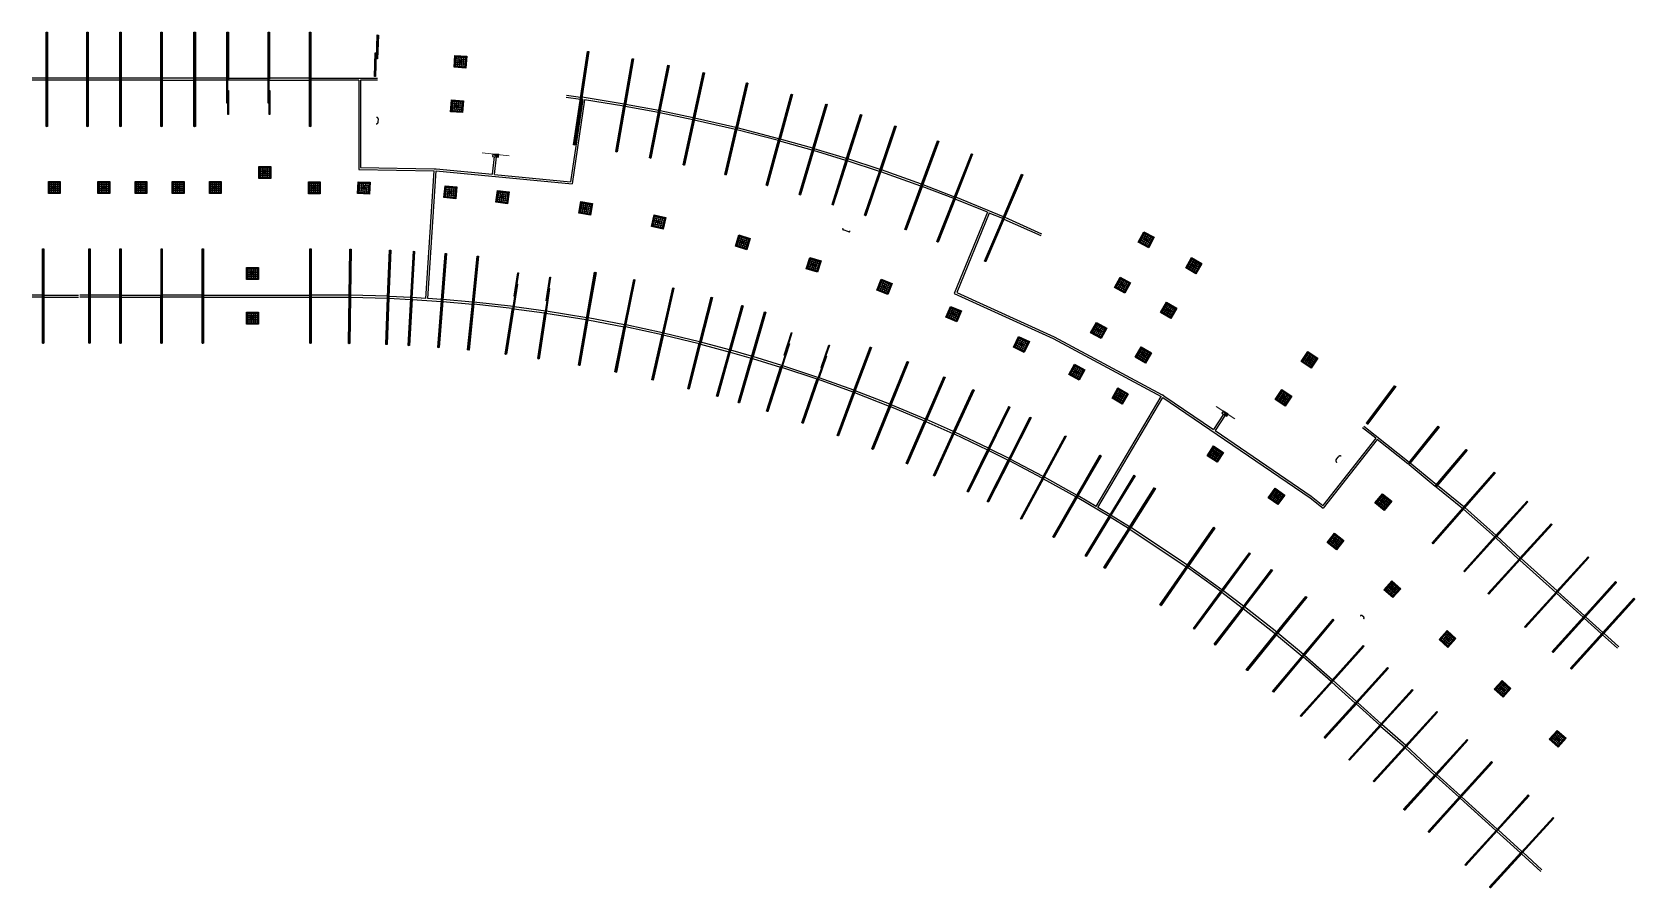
# Model space of a CAD drawing. Header units: millimetres. Extents: x -54 to 81, y -27 to 20.
# Drawn here: x 0.3 to 81.2, y -26.6 to 16.6 of the extents above; entities that cross this region are included whole.
import ezdxf

# ---------------------------------------------------------------- set-up
doc = ezdxf.new("R2010")
doc.units = ezdxf.units.MM
doc.linetypes.add('DASHED2', pattern=[9.525, 6.35, -3.175])
doc.layers.add('divisória', color=252, linetype='Continuous', lineweight=5)
doc.layers.add('ELE_CIRCUITOS', color=2, linetype='Continuous', lineweight=5)
for name, color, linetype in [('ELE_ELETROCALHA', 3, 'Continuous'), ('ELE_ELETRODUTO PISO', 4, 'DASHED2'), ('ELE_QUADROS', 4, 'Continuous'), ('IEL - CAIXA PVC 4x2', 2, 'Continuous'), ('IEL - LUMINARIA NOVA', 3, 'Continuous'), ('LUMINÁRIAS', 2, 'Continuous')]:
    doc.layers.add(name, color=color, linetype=linetype)
doc.layers.get('ELE_CIRCUITOS').off()

# ---------------------------------------------------------------- blocks, each defined once
blk = doc.blocks.new('T12-2440mm')
at = {"layer": 'LUMINÁRIAS'}
h = blk.add_hatch(dxfattribs=at)
h.set_pattern_fill('NET3', color=256, scale=0.01, style=0)
h.set_pattern_definition([(0, (0.075615, 1.19948), (0, 0.03175), []), (60, (0.075615, 1.19948), (-0.02749630657, 0.015875), []), (120, (0.075615, 1.19948), (-0.02749630657, -0.015875), [])])
h.paths.add_polyline_path([(1900.45, 792.136), (1898.08, 792.136), (1898.08, 792.205), (1900.45, 792.205)])
blk.add_lwpolyline([(1900.45, 792.136), (1898.08, 792.136), (1898.08, 792.205), (1900.45, 792.205)], close=True, dxfattribs=at)
blk = doc.blocks.new('T8-2440mm')
at = {"layer": 'LUMINÁRIAS'}
h = blk.add_hatch(color=256, dxfattribs=at)
h.paths.add_polyline_path([(1900.45, 792.405), (1898.08, 792.405), (1898.08, 792.462), (1900.45, 792.462)])
h.paths.add_polyline_path([(1900.44, 792.416), (1898.09, 792.416), (1898.09, 792.451), (1900.44, 792.451)], flags=16)
for points in [[(1900.45, 792.405), (1898.08, 792.405), (1898.08, 792.462), (1900.45, 792.462)], [(1900.44, 792.416), (1898.09, 792.416), (1898.09, 792.451), (1900.44, 792.451)]]:
    blk.add_lwpolyline(points, close=True, dxfattribs=at)
blk = doc.blocks.new('IEL - LUM 4x16W CIRC NOR ATR')
at = {"layer": 'IEL - LUMINARIA NOVA', "color": 5}
for p, q in [((-0.3, 0.3), (0.3, 0.3)), ((-0.3, -0.3), (-0.3, 0.3)), ((-0.28, 0.28), (0.28, 0.28)), ((-0.28, -0.28), (-0.28, 0.28)), ((0.28, 0.28), (0.28, -0.28)), ((0.3, 0.3), (0.3, -0.3)), ((0.3, -0.3), (-0.3, -0.3)), ((0.28, -0.28), (-0.28, -0.28))]:
    blk.add_line(p, q, dxfattribs=at)
at = {"layer": 'IEL - LUMINARIA NOVA', "color": 4}
for p, q in [((-0.28, 0.233), (0.28, 0.233)), ((-0.28, 0.14), (0.28, 0.14)), ((-0.28, 0.047), (0.28, 0.047)), ((-0.233, 0.28), (-0.233, -0.28)), ((-0.14, 0.28), (-0.14, -0.28)), ((-0.047, 0.28), (-0.047, -0.28)), ((0.047, 0.28), (0.047, -0.28)), ((0.14, 0.28), (0.14, -0.28)), ((0.233, 0.28), (0.233, -0.28)), ((-0.28, -0.047), (0.28, -0.047)), ((-0.28, -0.14), (0.28, -0.14)), ((-0.28, -0.233), (0.28, -0.233))]:
    blk.add_line(p, q, dxfattribs=at)
blk = doc.blocks.new('IEL - CAIXA 4x2')
at = {"layer": 'IEL - CAIXA PVC 4x2', "color": 3}
for p, q in [((-0.025, 0.1125), (-0.025, -0.0375)), ((0.075, 0.1125), (-0.025, 0.1125)), ((-0.025, -0.0375), (0.075, 0.1125)), ((-0.025, 0.1125), (0.075, -0.0375)), ((0.075, -0.0375), (0.075, 0.1125)), ((-0.025, -0.0375), (0.075, -0.0375))]:
    blk.add_line(p, q, dxfattribs=at)
blk = doc.blocks.new('T5-1200mm')
at = {"layer": 'LUMINÁRIAS'}
blk.add_lwpolyline([(1898.086, 792.634), (1899.286, 792.634), (1899.286, 792.604), (1898.086, 792.604)], close=True, dxfattribs=at)
blk = doc.blocks.new('QDC')
at = {"layer": 'ELE_QUADROS'}
blk.add_hatch(color=10, dxfattribs=at).paths.add_polyline_path([(0, 24), (60, 0), (60, 24)])
for p, q in [((0, 24), (60, 0)), ((0, 24), (0, 0)), ((60, 24), (0, 24)), ((0, 0), (60, 0)), ((60, 0), (60, 24))]:
    blk.add_line(p, q, dxfattribs=at)
blk = doc.blocks.new('T8-1200mm')
at = {"layer": 'LUMINÁRIAS'}
h = blk.add_hatch(color=256, dxfattribs=at)
h.paths.add_polyline_path([(1871.435, 792.116), (1871.435, 790.916), (1871.378, 790.916), (1871.378, 792.116)])
h.paths.add_polyline_path([(1871.424, 792.106), (1871.424, 790.926), (1871.389, 790.926), (1871.389, 792.106)], flags=16)
for points in [[(1871.435, 792.116), (1871.435, 790.916), (1871.378, 790.916), (1871.378, 792.116)], [(1871.424, 792.106), (1871.424, 790.926), (1871.389, 790.926), (1871.389, 792.106)]]:
    blk.add_lwpolyline(points, close=True, dxfattribs=at)

msp = doc.modelspace()

# ---------------------------------------------------------------- linework, layer by layer
at = {"layer": 'divisória'}
for p, q in [((22.973, 10.54), (24.347, 10.399)), ((60.03, -2.26), (60.973, -2.87))]:
    msp.add_line(p, q, dxfattribs=at)
at = {"layer": 'ELE_ELETROCALHA'}
for p, q in [((0.97, 14.31), (0.255, 14.31)), ((0.97, 14.21), (0.255, 14.21)), ((3.012, 14.31), (1.04, 14.31)), ((3.012, 14.21), (1.04, 14.21)), ((4.679, 14.31), (3.081, 14.31)), ((4.679, 14.21), (3.081, 14.21)), ((6.762, 14.31), (4.748, 14.31)), ((6.762, 14.21), (4.748, 14.21)), ((8.429, 14.31), (6.831, 14.31)), ((6.831, 14.21), (8.429, 14.21)), ((10.095, 14.31), (8.498, 14.31)), ((10.092, 14.21), (8.498, 14.21)), ((12.176, 14.21), (10.122, 14.21)), ((10.165, 14.31), (12.179, 14.31)), ((12.206, 14.21), (14.262, 14.21)), ((14.262, 14.31), (12.248, 14.31)), ((14.331, 14.31), (17.7, 14.31)), ((16.742, 14.21), (14.331, 14.21)), ((16.742, 14.21), (16.742, 9.71)), ((17.697, 14.21), (16.842, 14.21)), ((16.842, 14.21), (16.842, 9.808)), ((27.221, 13.356), (27.934, 13.259)), ((27.235, 13.455), (27.948, 13.358)), ((28.052, 13.241), (27.431, 9.088)), ((28.15, 13.225), (27.516, 8.978)), ((28.052, 13.241), (28.002, 13.249)), ((30.144, 13.002), (28.017, 13.348)), ((30.126, 12.903), (28.15, 13.225)), ((31.893, 12.676), (30.212, 12.99)), ((31.873, 12.578), (30.195, 12.891)), ((33.613, 12.217), (31.941, 12.564)), ((33.635, 12.315), (31.961, 12.663)), ((35.759, 11.721), (33.681, 12.202)), ((35.782, 11.819), (33.702, 12.3)), ((37.928, 11.16), (35.826, 11.705)), ((37.955, 11.257), (35.849, 11.802)), ((39.638, 10.677), (37.995, 11.142)), ((39.666, 10.773), (38.021, 11.238)), ((41.34, 10.164), (39.704, 10.658)), ((41.37, 10.259), (39.732, 10.754)), ((16.742, 9.71), (20.548, 9.643)), ((16.842, 9.808), (20.554, 9.743)), ((20.554, 9.743), (20.654, 9.737)), ((20.654, 9.737), (23.496, 9.465)), ((23.496, 9.465), (23.598, 10.355)), ((23.596, 9.455), (23.698, 10.345)), ((43.028, 9.608), (41.406, 10.143)), ((43.061, 9.703), (41.437, 10.238)), ((20.129, 3.202), (20.548, 9.643)), ((20.229, 3.195), (20.648, 9.637)), ((20.648, 9.637), (27.516, 8.978)), ((23.596, 9.455), (27.431, 9.088)), ((45.124, 8.87), (43.094, 9.586)), ((45.158, 8.964), (43.126, 9.681)), ((45.224, 8.94), (46.821, 8.331)), ((46.785, 8.238), (45.189, 8.846)), ((48.48, 7.545), (46.849, 8.213)), ((49.292, 7.321), (46.886, 8.306)), ((48.48, 7.545), (46.803, 3.447)), ((48.573, 7.507), (46.932, 3.498)), ((49.252, 7.229), (48.573, 7.507)), ((49.355, 7.294), (51.218, 6.463)), ((49.316, 7.202), (51.176, 6.373)), ((0.783, 3.37), (0.255, 3.37)), ((0.783, 3.27), (0.255, 3.27)), ((0.852, 3.37), (2.595, 3.37)), ((0.852, 3.27), (2.595, 3.27)), ((4.679, 3.37), (2.665, 3.37)), ((4.679, 3.27), (2.665, 3.27)), ((4.748, 3.37), (6.768, 3.37)), ((4.748, 3.27), (6.762, 3.27)), ((8.845, 3.37), (6.825, 3.37)), ((8.845, 3.27), (6.831, 3.27)), ((8.915, 3.37), (14.271, 3.37)), ((8.915, 3.27), (14.271, 3.27)), ((16.262, 3.358), (14.341, 3.37)), ((14.341, 3.27), (16.26, 3.258)), ((16.33, 3.256), (18.202, 3.206)), ((18.206, 3.306), (16.331, 3.356)), ((19.371, 3.25), (18.275, 3.295)), ((20.129, 3.202), (19.434, 3.247)), ((46.803, 3.447), (51.801, 1.177)), ((46.932, 3.498), (51.845, 1.267)), ((18.271, 3.204), (19.365, 3.15)), ((19.435, 3.147), (20.916, 3.05)), ((20.923, 3.15), (20.229, 3.195)), ((20.985, 3.045), (22.481, 2.917)), ((22.491, 3.016), (20.993, 3.145)), ((24.498, 2.692), (22.55, 2.91)), ((24.556, 2.786), (22.56, 3.009)), ((24.567, 2.681), (26.126, 2.468)), ((26.182, 2.562), (24.585, 2.78)), ((26.194, 2.458), (28.234, 2.128)), ((28.252, 2.227), (26.211, 2.557)), ((28.303, 2.116), (30.143, 1.772)), ((30.169, 1.869), (28.32, 2.215)), ((32.058, 1.358), (30.211, 1.759)), ((32.08, 1.456), (30.225, 1.858)), ((33.929, 0.904), (32.113, 1.345)), ((33.953, 1.001), (32.136, 1.444)), ((33.996, 0.887), (35.435, 0.503)), ((35.456, 0.601), (34.021, 0.984)), ((51.801, 1.177), (57.256, -1.751)), ((51.845, 1.267), (57.308, -1.665)), ((35.49, 0.487), (36.55, 0.186)), ((36.578, 0.282), (35.523, 0.582)), ((36.617, 0.167), (38.037, -0.265)), ((38.108, -0.182), (36.645, 0.263)), ((39.88, -0.876), (38.103, -0.286)), ((38.136, -0.192), (39.953, -0.795)), ((41.742, -1.436), (39.981, -0.805)), ((41.707, -1.53), (39.946, -0.899)), ((41.721, -1.493), (41.707, -1.53)), ((41.728, -1.474), (41.742, -1.436)), ((41.772, -1.554), (43.519, -2.233)), ((43.556, -2.14), (41.807, -1.461)), ((43.583, -2.259), (45.31, -2.983)), ((45.35, -2.892), (43.621, -2.166)), ((53.962, -7.296), (57.256, -1.751)), ((54.048, -7.347), (57.342, -1.802)), ((57.393, -1.716), (57.308, -1.665)), ((57.342, -1.802), (64.771, -6.856)), ((57.393, -1.716), (59.894, -3.418)), ((45.374, -3.011), (46.731, -3.611)), ((46.773, -3.52), (45.413, -2.919)), ((60.398, -2.641), (59.894, -3.418)), ((60.482, -2.695), (59.977, -3.474)), ((46.794, -3.64), (48.486, -4.443)), ((48.53, -4.354), (46.836, -3.549)), ((59.977, -3.474), (64.831, -6.776)), ((68.08, -3.859), (65.408, -7.249)), ((68.159, -3.921), (65.423, -7.391)), ((68.08, -3.859), (67.415, -3.334)), ((67.475, -3.254), (69.773, -5.066)), ((69.71, -5.144), (68.159, -3.921)), ((48.548, -4.474), (49.528, -4.965)), ((49.573, -4.876), (48.592, -4.384)), ((51.252, -5.871), (49.59, -4.996)), ((51.299, -5.784), (49.635, -4.907)), ((69.764, -5.188), (69.71, -5.144)), ((69.764, -5.188), (71.078, -6.277)), ((71.143, -6.201), (69.827, -5.11)), ((52.945, -6.81), (51.303, -5.898)), ((51.35, -5.81), (52.995, -6.723)), ((71.131, -6.322), (71.078, -6.277)), ((72.467, -7.397), (71.131, -6.322)), ((72.533, -7.321), (71.196, -6.245)), ((54.621, -7.803), (53.005, -6.844)), ((53.962, -7.296), (53.055, -6.757)), ((64.771, -6.856), (65.423, -7.391)), ((64.831, -6.776), (65.408, -7.249)), ((54.672, -7.718), (54.048, -7.347)), ((55.606, -8.413), (54.67, -7.833)), ((55.66, -8.328), (54.722, -7.748)), ((72.509, -7.435), (74.089, -8.832)), ((74.156, -8.758), (72.575, -7.359)), ((55.665, -8.45), (58.519, -10.345)), ((58.576, -10.263), (55.718, -8.365)), ((75.307, -9.97), (74.132, -8.87)), ((74.199, -8.796), (75.374, -9.896)), ((60.261, -11.591), (58.576, -10.385)), ((60.321, -11.511), (58.633, -10.302)), ((75.35, -10.008), (77.172, -11.635)), ((77.239, -11.561), (75.417, -9.934)), ((60.307, -11.625), (61.347, -12.408)), ((61.409, -12.329), (60.367, -11.545)), ((77.214, -11.674), (78.556, -12.891)), ((78.623, -12.817), (77.281, -11.6)), ((61.393, -12.443), (63.02, -13.728)), ((63.083, -13.65), (61.454, -12.363)), ((79.484, -13.73), (78.607, -12.937)), ((79.551, -13.656), (78.675, -12.863)), ((64.434, -14.771), (63.137, -13.694)), ((79.602, -13.702), (80.353, -14.384)), ((63.074, -13.771), (64.369, -14.847)), ((79.535, -13.776), (80.286, -14.458)), ((65.831, -16.126), (64.413, -14.884)), ((64.478, -14.807), (65.898, -16.051)), ((67.043, -17.22), (65.874, -16.163)), ((65.941, -16.089), (67.114, -17.15)), ((67.094, -17.266), (68.283, -18.344)), ((68.35, -18.269), (67.157, -17.188)), ((68.326, -18.381), (69.529, -19.436, 0)), ((69.596, -19.362, 0), (68.393, -18.307)), ((71.129, -20.786), (69.639, -19.4, 0)), ((69.571, -19.474, 0), (71.057, -20.857)), ((72.292, -21.976), (71.108, -20.903)), ((71.171, -20.825), (72.359, -21.902)), ((74.149, -23.659), (72.343, -22.022)), ((72.41, -21.948), (74.216, -23.585)), ((74.191, -23.697), (75.39, -24.783)), ((75.39, -24.783), (74.191, -23.697)), ((75.462, -24.713), (74.258, -23.623)), ((76.41, -25.723), (75.441, -24.83)), ((75.441, -24.83), (76.41, -25.723)), ((75.504, -24.752), (76.462, -25.635))]:
    msp.add_line(p, q, dxfattribs=at)
at = {"layer": 'ELE_ELETRODUTO PISO'}
for p, q in [((17.639, 12.334), (17.646, 12.334)), ((17.732, 12.111), (17.736, 12.241)), ((17.629, 12.014), (17.632, 12.014)), ((41.178, 6.728), (41.174, 6.718)), ((41.48, 6.565), (41.206, 6.655)), ((41.547, 6.606), (41.543, 6.596)), ((66.088, -4.933), (66.198, -4.787)), ((67.3, -12.823), (67.309, -12.813)), ((67.479, -12.891), (67.38, -12.807)), ((67.475, -12.973), (67.484, -12.962))]:
    msp.add_line(p, q, dxfattribs=at)
for centre, radius, start, end in [((17.646, 12.244), 0.09, 358.24247, 90), ((17.632, 12.114), 0.1, 270, 358.24247), ((41.222, 6.702), 0.05, 161.84354, 251.84354), ((41.496, 6.612), 0.05, 251.84354, 341.57726), ((66.278, -4.847), 0.1, 53.09177, 143.09177), ((66.168, -4.993), 0.1, 143.09177, 233.09177), ((67.348, -12.845), 0.05, 49.49186, 139.65835), ((67.446, -12.929), 0.05, 319.65835, 49.49186)]:
    msp.add_arc(centre, radius, start, end, dxfattribs=at)

# ---------------------------------------------------------------- block references
at = {"layer": 'ELE_CIRCUITOS', "rotation": 358.2424652777501}
for p in [(-1877.114, -717.856), (-1877.219, -718.754)]:
    msp.add_blockref('T8-1200mm', p, dxfattribs=at)
at = {"layer": 'ELE_QUADROS', "xscale": 0.005, "yscale": 0.005, "zscale": 0.005}
for p, rotation in [((23.499, 10.365), 354.1471900133585), ((60.31, -2.584), 327.1018353334369)]:
    msp.add_blockref('QDC', p, dxfattribs=dict(at, rotation=rotation))
at = {"layer": 'LUMINÁRIAS'}
for name, p, rotation in [('T12-2440mm', (793.175, -1883.81), 90), ('T12-2440mm', (795.217, -1883.81), 90), ('T12-2440mm', (796.884, -1883.81), 90), ('T12-2440mm', (798.967, -1883.81), 90), ('T12-2440mm', (800.634, -1883.81), 90), ('T12-2440mm', (802.3, -1883.81), 90), ('T12-2440mm', (804.384, -1883.81), 90), ('T12-2440mm', (806.467, -1883.81), 90), ('IEL - LUM 4x16W CIRC NOR ATR', (21.879, 15.14), 355.6061631944728), ('T12-2440mm', (531.074, -1980.961), 81.50524629046967), ('IEL - CAIXA 4x2', (21.844, 15.167), 265.6061631944728), ('T12-2440mm', (482.137, -1993.525), 80.04080618242408), ('T12-2440mm', (442.788, -2002.668), 78.86986796871764), ('T12-2440mm', (403.242, -2011.008), 77.69841800583919), ('T12-2440mm', (793.175, -1886.2), 90), ('T12-2440mm', (795.217, -1886.2), 90), ('T12-2440mm', (796.884, -1886.2), 90), ('T12-2440mm', (798.967, -1886.2), 90), ('T12-2440mm', (800.634, -1886.2), 90), ('T5-1200mm', (802.727, -1885.036), 90), ('T5-1200mm', (804.81, -1885.036), 90), ('T12-2440mm', (806.467, -1886.2), 90), ('T12-2440mm', (365.74, -2018.348), 76.57757830661713), ('T5-1200mm', (802.772, -1885.6), 90), ('T5-1200mm', (804.855, -1885.6), 90), ('IEL - LUM 4x16W CIRC NOR ATR', (21.707, 12.895), 355.6061631942735), ('IEL - CAIXA 4x2', (21.671, 12.923), 265.6061631942735), ('T12-2440mm', (530.721, -1983.325), 81.50524629046967), ('T12-2440mm', (303.657, -2028.314), 74.76848530955718), ('T12-2440mm', (263.787, -2033.784), 73.6018364027506), ('T12-2440mm', (481.724, -1995.879), 80.04080618242408), ('T12-2440mm', (442.326, -2005.013), 78.86986796871764), ('T12-2440mm', (402.733, -2013.343), 77.69841800583919), ('T12-2440mm', (223.44, -2038.472), 72.42465277793532), ('T12-2440mm', (365.185, -2020.672), 76.57757830661713), ('T12-2440mm', (183.199, -2042.323), 71.25296551486929), ('T12-2440mm', (303.029, -2030.62), 74.76848530955718), ('T12-2440mm', (263.112, -2036.077), 73.6018364027506), ('T12-2440mm', (132.802, -2045.973), 69.78835069441804), ('T12-2440mm', (222.718, -2040.75), 72.42465277793532), ('T12-2440mm', (92.426, -2047.968), 68.61666343131829), ('IEL - CAIXA 4x2', (11.967, 9.58), 270), ('IEL - LUM 4x16W CIRC NOR ATR', (14.505, 8.777), 359.9024750292775), ('IEL - LUM 4x16W CIRC NOR ATR', (17.005, 8.773), 357.1439789070192), ('T12-2440mm', (182.431, -2044.586), 71.25296551486929), ('T12-2440mm', (131.976, -2048.215), 69.78835069441804), ('T12-2440mm', (31.809, -2049.41), 66.85912870968914), ('IEL - CAIXA 4x2', (1.342, 8.825), 270), ('IEL - CAIXA 4x2', (3.842, 8.825), 270), ('IEL - CAIXA 4x2', (5.717, 8.825), 270), ('IEL - CAIXA 4x2', (7.592, 8.825), 270), ('IEL - CAIXA 4x2', (9.467, 8.825), 270), ('IEL - CAIXA 4x2', (14.468, 8.804), 267.9382423046253), ('IEL - CAIXA 4x2', (16.968, 8.799), 268.9350614756665), ('IEL - LUM 4x16W CIRC NOR ATR', (21.373, 8.555), 354.776741497859), ('IEL - CAIXA 4x2', (21.338, 8.583), 265.6061631947222), ('IEL - LUM 4x16W CIRC NOR ATR', (24.003, 8.315), 352.2561909474255), ('IEL - CAIXA 4x2', (23.969, 8.344), 262.9395172670528), ('IEL - LUM 4x16W CIRC NOR ATR', (28.198, 7.744), 349.4142057969299), ('T12-2440mm', (91.555, -2050.194), 68.61666343131829), ('IEL - CAIXA 4x2', (28.165, 7.775), 260.3434163727661), ('IEL - LUM 4x16W CIRC NOR ATR', (31.884, 7.056), 346.4074264451578), ('IEL - CAIXA 4x2', (31.852, 7.088), 258.1120017714232), ('T12-2440mm', (30.869, -2051.608), 66.85912870968914), ('IEL - LUM 4x16W CIRC NOR ATR', (56.5, 6.16), 331.8794444444408), ('T12-2440mm', (792.988, -1894.75), 90), ('T12-2440mm', (795.322, -1894.75), 90), ('T12-2440mm', (796.884, -1894.75), 90), ('T8-2440mm', (799.23, -1894.75), 90), ('T12-2440mm', (801.05, -1894.75), 90), ('T12-2440mm', (806.476, -1894.75), 90), ('T12-2440mm', (779.263, -1906.689), 89.12123263889389), ('IEL - LUM 4x16W CIRC NOR ATR', (36.136, 6.027), 342.4246527777429), ('IEL - CAIXA 4x2', (36.106, 6.061), 255.0550225216026), ('IEL - CAIXA 4x2', (56.478, 6.2), 241.8794444444408), ('T12-2440mm', (732.137, -1925.618), 87.65661781823903), ('T8-2440mm', (703.884, -1936.417), 86.77745652465936), ('T12-2440mm', (662.368, -1951.076), 85.51778480751993), ('T12-2440mm', (616.496, -1966.148), 84.13227126516314), ('IEL - LUM 4x16W CIRC NOR ATR', (39.708, 4.896), 342.6523241337752), ('IEL - CAIXA 4x2', (39.68, 4.931), 252.4246527777843), ('IEL - LUM 4x16W CIRC NOR ATR', (58.898, 4.854), 330.1219097222273), ('IEL - CAIXA 4x2', (58.878, 4.895), 240.1219097222272), ('IEL - CAIXA 4x2', (11.342, 4.482), 270), ('T5-1200mm', (515.84, -1994.109), 81.15197030010816), ('T5-1200mm', (534.865, -1989.971), 81.65171006868816), ('T12-2440mm', (480.252, -2004.299), 80.04100759428653), ('T8-2440mm', (431.027, -2015.597), 78.57749330474891), ('IEL - LUM 4x16W CIRC NOR ATR', (43.286, 3.778), 338.5233607159982), ('IEL - LUM 4x16W CIRC NOR ATR', (55.297, 3.867), 331.4211405266597), ('T12-2440mm', (792.988, -1897.14), 90), ('T12-2440mm', (795.322, -1897.14), 90), ('T12-2440mm', (796.884, -1897.14), 90), ('T12-2440mm', (798.967, -1897.14), 90), ('T12-2440mm', (801.05, -1897.14), 90), ('T12-2440mm', (806.476, -1897.14), 90), ('T12-2440mm', (779.226, -1909.079), 89.12123263889389), ('T12-2440mm', (732.039, -1928.006), 87.65661781823903), ('T5-1200mm', (515.798, -1994.673), 81.15197030010816), ('T5-1200mm', (534.828, -1990.535), 81.65171006868816), ('T8-2440mm', (386.37, -2024.707), 77.25787326414311), ('T12-2440mm', (330.826, -2034.267), 75.64502170662031), ('IEL - CAIXA 4x2', (43.26, 3.815), 249.7883506945181), ('IEL - CAIXA 4x2', (55.276, 3.907), 241.4211405266597), ('T12-2440mm', (703.487, -1938.788), 86.77745652477336), ('T12-2440mm', (662.181, -1953.458), 85.51778480751993), ('T12-2440mm', (616.252, -1968.525), 84.13227126516314), ('T12-2440mm', (514.966, -1996.956), 81.15197030003677), ('T12-2440mm', (534.015, -1992.825), 81.6517100695174), ('T12-2440mm', (290.985, -2040.27), 74.48279525638152), ('T12-2440mm', (260.679, -2044.278), 73.60127517141919), ('IEL - LUM 4x16W CIRC NOR ATR', (46.775, 2.406), 337.152048611017), ('IEL - CAIXA 4x2', (46.751, 2.443), 247.152048611017), ('IEL - LUM 4x16W CIRC NOR ATR', (57.625, 2.599), 330.1219097222238), ('IEL - CAIXA 4x2', (57.605, 2.639), 240.1219097222238), ('IEL - CAIXA 4x2', (11.342, 2.228), 270), ('T12-2440mm', (479.839, -2006.653), 80.04100759428653), ('T12-2440mm', (430.295, -2017.887), 78.5774933051566), ('IEL - LUM 4x16W CIRC NOR ATR', (54.099, 1.584), 331.1590331056389), ('IEL - CAIXA 4x2', (54.078, 1.624), 241.1590331056389), ('T8-2440mm', (385.843, -2027.038), 77.25787326395985), ('T12-2440mm', (330.233, -2036.582), 75.64502170662031), ('T5-1200mm', (220.584, -2049.05), 72.42465277771404), ('T5-1200mm', (220.711, -2048.499), 72.42465277771404), ('T5-1200mm', (170.14, -2053.11), 70.95996028192569), ('IEL - LUM 4x16W CIRC NOR ATR', (50.199, 0.876), 334.515746527765), ('IEL - CAIXA 4x2', (50.176, 0.914), 244.515746527765), ('T8-2440mm', (290.6, -2042.643), 74.48279525613859), ('T12-2440mm', (260.004, -2046.571), 73.60127517141919), ('T5-1200mm', (169.999, -2053.657), 70.95996028192569), ('T12-2440mm', (120.035, -2056.751), 69.5276841423088), ('T12-2440mm', (68.134, -2058.799), 68.03081597218755), ('IEL - LUM 4x16W CIRC NOR ATR', (56.352, 0.343), 330.1219097222451), ('IEL - CAIXA 4x2', (56.332, 0.384), 240.1219097222451), ('IEL - LUM 4x16W CIRC NOR ATR', (64.739, 0.101), 325.7280729166531), ('IEL - CAIXA 4x2', (64.723, 0.143), 235.7280729166531), ('T12-2440mm', (219.415, -2051.18), 72.42465277789114), ('T12-2440mm', (17.352, -2059.507), 66.56620102725581), ('IEL - LUM 4x16W CIRC NOR ATR', (52.991, -0.527), 331.3930914030676), ('IEL - CAIXA 4x2', (52.97, -0.487), 241.3930914030675), ('T12-2440mm', (168.776, -2055.756), 70.9599602823041), ('T12-2440mm', (119.2, -2058.99), 69.5276841423088), ('T12-2440mm', (-23.274, -2059.132), 65.39451388879344), ('IEL - LUM 4x16W CIRC NOR ATR', (55.18, -1.72), 330.1219097222471), ('IEL - LUM 4x16W CIRC NOR ATR', (63.429, -1.821), 325.7280729167226), ('T12-2440mm', (-439.296, -1996.427), 53.07774228783284), ('T12-2440mm', (67.24, -2061.015), 68.03081597218755), ('T12-2440mm', (-74.021, -2057.505), 63.93027628635237), ('IEL - CAIXA 4x2', (55.16, -1.68), 240.1219097222471), ('IEL - CAIXA 4x2', (63.412, -1.78), 235.7280729167227), ('T12-2440mm', (16.401, -2061.7), 66.56620102725581), ('T12-2440mm', (-104.466, -2055.905), 63.0511209832793), ('T12-2440mm', (-24.269, -2061.305), 65.39451388879344), ('T8-2440mm', (-154.876, -2052.328), 61.58679447751719), ('T12-2440mm', (-507.655, -1979.154), 51.04175373937377), ('T12-2440mm', (-75.071, -2059.652), 63.93027628635237), ('T12-2440mm', (-205.655, -2047.201), 60.12190972224001), ('IEL - LUM 4x16W CIRC NOR ATR', (59.986, -4.655), 326.6068402777749), ('IEL - CAIXA 4x2', (59.968, -4.613), 236.6068402777749), ('T12-2440mm', (-546.546, -1968.064), 49.8696442605989), ('T12-2440mm', (-105.549, -2058.036), 63.0511209832793), ('T8-2440mm', (-584.952, -1956.313), 48.69793495688759), ('T8-2440mm', (-156.013, -2054.43), 61.58679447779882), ('T8-2440mm', (-255.826, -2041.051), 58.65731051370157), ('T12-2440mm', (-286.205, -2036.524), 57.77853975397619), ('IEL - LUM 4x16W CIRC NOR ATR', (63.068, -6.79), 323.9705381942102), ('T12-2440mm', (-206.845, -2049.273), 60.12190972224001), ('IEL - CAIXA 4x2', (63.053, -6.747), 233.9705381942103), ('IEL - LUM 4x16W CIRC NOR ATR', (68.467, -7.08), 320.8926226214696), ('IEL - CAIXA 4x2', (68.454, -7.037), 230.8926226214696), ('T8-2440mm', (-613.142, -1947.437), 47.81916666670286), ('T8-2440mm', (-257.069, -2043.093), 58.65731051345414), ('T8-2440mm', (-586.529, -1958.109), 48.69793495688759), ('T12-2440mm', (-287.479, -2038.546), 57.77853975397619), ('T12-2440mm', (-376.206, -2020.59), 55.14250912982235), ('IEL - LUM 4x16W CIRC NOR ATR', (66.049, -9.065), 321.3342361111062), ('T8-2440mm', (-614.746, -1949.208), 47.81916666670286), ('T8-2440mm', (-611.924, -1948.574), 47.81916666663366), ('T8-2440mm', (-430.611, -2008.969), 53.53117551513898), ('IEL - CAIXA 4x2', (66.036, -9.022), 231.3342361111062), ('T12-2440mm', (-377.572, -2022.551), 55.14250912982235), ('T8-2440mm', (-465.186, -2000.683), 52.50589968283965), ('T8-2440mm', (-613.528, -1950.345), 47.81916666663366), ('T8-2440mm', (-610.059, -1950.24), 47.81916666666688), ('IEL - LUM 4x16W CIRC NOR ATR', (68.919, -11.478), 318.6979349568664), ('T12-2440mm', (-608.865, -1951.323), 47.81916666667641), ('T8-2440mm', (-432.032, -2010.891), 53.53117551477777), ('T12-2440mm', (-519.185, -1986.316), 50.90122825716239), ('IEL - CAIXA 4x2', (68.907, -11.434), 228.6979349568664), ('T8-2440mm', (-611.664, -1952.011), 47.81916666666688), ('T12-2440mm', (-607.938, -1952.162), 47.81916666710136), ('T8-2440mm', (-466.641, -2002.579), 52.50589968184617), ('T12-2440mm', (-610.47, -1953.094), 47.81916666667641), ('T12-2440mm', (-520.693, -1988.171), 50.90122825716239), ('T8-2440mm', (-543.827, -1979.682), 50.13902521027141), ('IEL - LUM 4x16W CIRC NOR ATR', (71.707, -13.985), 317.8191666666144), ('T12-2440mm', (-609.543, -1953.933), 47.81916666710136), ('T8-2440mm', (-611.467, -1958.223), 48.11245957004007), ('IEL - CAIXA 4x2', (71.696, -13.942), 227.8191666666144), ('T8-2440mm', (-545.359, -1981.516), 50.13902522691809), ('T8-2440mm', (-613.063, -1960.002), 48.11245956841243), ('T8-2440mm', (-620.184, -1955.829), 47.81916666626045), ('IEL - LUM 4x16W CIRC NOR ATR', (74.486, -16.503), 317.8191666666515), ('T8-2440mm', (-619.364, -1956.802), 47.80689916443993), ('IEL - CAIXA 4x2', (74.475, -16.459), 227.8191666666515), ('T12-2440mm', (-621.984, -1957.423), 47.81916666651574), ('T8-2440mm', (-622.726, -1956.253, 0), 47.67060467452198), ('T8-2440mm', (-620.969, -1958.572), 47.80689916469147), ('IEL - LUM 4x16W CIRC NOR ATR', (77.265, -19.021), 317.8191666665278), ('T8-2440mm', (-624.336, -1958.019, 0), 47.67060467278296), ('T8-2440mm', (-616.17, -1959.466), 47.81916666378911), ('IEL - CAIXA 4x2', (77.254, -18.977), 227.8191666665278), ('T12-2440mm', (-615.13, -1960.408), 47.81916666667529), ('T12-2440mm', (-617.97, -1961.06), 47.8191666667941), ('T12-2440mm', (-616.735, -1962.179), 47.81916666667529), ('T8-2440mm', (-613.082, -1962.264), 47.81916666521823), ('T8-2440mm', (-620.063, -1960.457), 47.57586883279127), ('T8-2440mm', (-614.687, -1964.035), 47.81916666633678), ('T12-2440mm', (-621.869, -1962.043), 47.57586883271077)]:
    msp.add_blockref(name, p, dxfattribs=dict(at, rotation=rotation))
for p in [(12.005, 9.555), (1.38, 8.8), (3.88, 8.8), (5.755, 8.8), (7.63, 8.8), (9.505, 8.8), (11.38, 4.457), (11.38, 2.203)]:
    msp.add_blockref('IEL - LUM 4x16W CIRC NOR ATR', p, dxfattribs=at)

doc.saveas('drawing.dxf')
